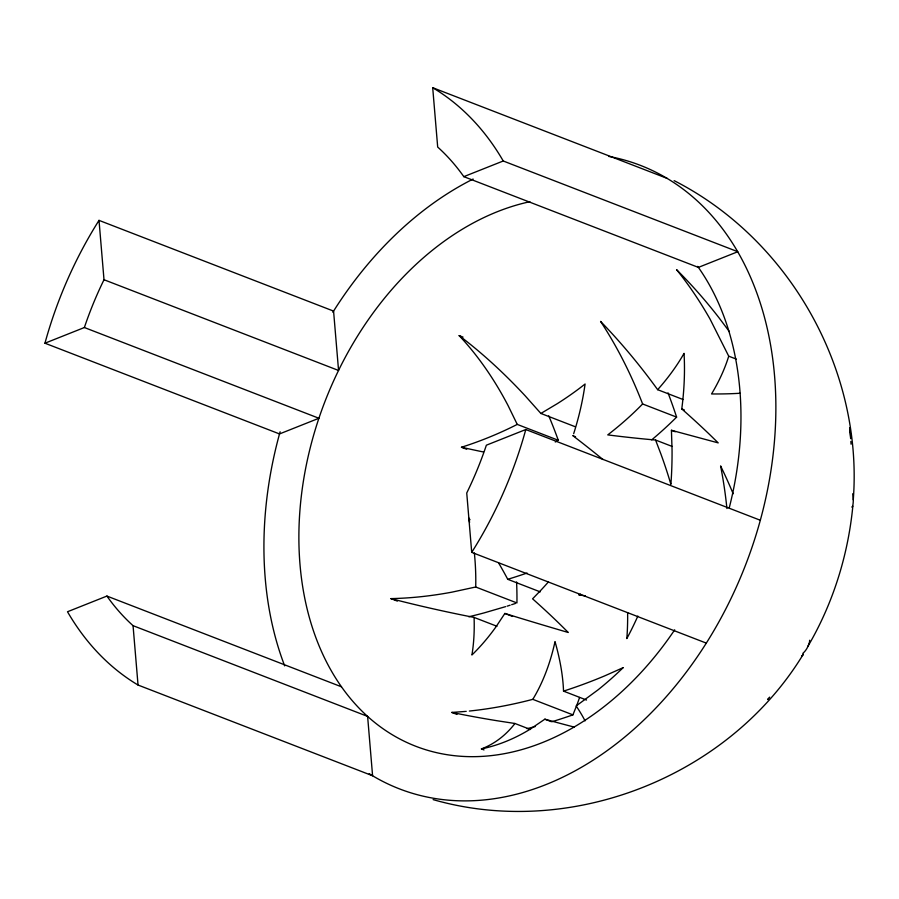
<?xml version="1.0" encoding="UTF-8"?>
<svg xmlns="http://www.w3.org/2000/svg" width="899" height="899" viewBox="0 0 899 899"><rect width="100%" height="100%" fill="white"/><g stroke="black" fill="none" stroke-linecap="round" stroke-linejoin="round"><path stroke-width="1.35" d="M853.275 499.765C863.209 370.197 789.895 239.64 674.138 180.643M852.69 493.753A286.174 70.055 36.5 0 1 852.848 505.103L852.848 506.058C848.094 555.189 833.036 603.409 808.077 646.055M602.948 459.501A288.523 70.628 36.5 0 0 575.405 437.644L573.034 435.655M552.11 721.672A326.809 182.722 -24 0 0 572.921 714.862L576.787 705.266A297.636 178.384 73.1 0 0 579.574 697.467M852.803 506.159L852.409 506.631A326.202 19.598 17.5 0 1 851.724 507.036M548.412 581.911A258.485 177.294 -61 0 1 541.198 589.901L532.579 598.824A245.618 60.121 36.5 0 1 568.235 632.48A262.868 15.789 17.5 0 1 504.867 613.455L496.057 626.727A230.717 155.707 -84.8 0 1 471.919 654.989A186.318 103.655 65.9 0 0 474.076 617.422A270.577 47.613 10.3 0 1 390.919 598.61A277.622 155.212 -24 0 0 451.939 592.149L475.706 587.002L516.936 602.948A254.012 152.234 73.1 0 0 516.577 581.934M803.009 654.719C728.482 776.893 570.764 839.127 433.127 799.616M530.455 729.494L514.947 723.493L513.307 725.549A232.481 129.344 65.9 0 1 481.414 748.923L484.01 749.923M642.616 403.966A285.893 171.349 73.1 0 0 600.566 321.381A285.994 128.254 53 0 1 657.652 389.683L660.473 386.469A244.056 134.187 -22.6 0 0 684.049 353.363A277.836 190.566 -61 0 1 681.768 408.933A274.038 67.077 36.5 0 1 709.626 434.52L718.211 442.892L671.429 430.284L672.047 449.657A283.387 191.262 -84.8 0 1 670.89 484.347A287.523 159.966 65.9 0 0 660.889 453.973L655.562 440.027A269.127 47.366 10.3 0 1 607.758 434.891A243.91 136.367 -24 0 0 642.616 403.966L676.61 417.114A296.513 165.776 -24 0 1 651.708 439.869M574.146 727.066A194.015 11.653 17.5 0 1 544.861 719.189L530.118 729.224A279.904 188.902 -84.8 0 1 481.414 748.923M463.052 337.114L459.164 335.619A278.207 124.77 53 0 1 525.117 395.762L540.883 413.45L557.369 403.617A211.186 116.117 -22.6 0 0 585.08 384.019A230.785 158.291 -61 0 1 573.663 433.711M623.007 667.732L604.634 675.902A278.578 153.167 -22.6 0 1 563.527 691.129A234.167 105.014 53 0 0 555.02 641.616A245.27 146.998 73.1 0 1 532.804 699.343A279.96 156.527 -24 0 1 469.379 711.042M44.95 343.204L84.371 327.528L318.92 418.26L279.51 433.936L44.95 343.204A334.226 242.157 -68.9 0 1 99.014 220.367L333.574 311.099L338.563 370.467L104.003 279.735L99.014 220.367M463.817 176.653L503.238 160.988L737.798 251.72L698.377 267.396L463.817 176.653A288.579 209.085 -68.9 0 0 437.689 147.054L432.7 87.697L667.26 178.429M106.914 596.071L67.504 611.747A334.226 242.157 -68.9 0 0 138.041 685.038L372.591 775.77L367.612 716.402L133.052 625.67A288.579 209.085 -68.9 0 1 106.914 596.071L341.474 686.802M760.34 520.263L525.791 429.531L486.37 445.196A288.579 209.085 -68.9 0 1 466.738 493L471.717 552.357L706.277 643.1M515.43 603.454L511.655 604.701M510.149 605.196L507.126 606.162M505.609 606.634L484.359 612.826A324.809 181.598 -24 0 1 468.829 616.759M466.21 711.356L465.637 711.412M465.064 711.469L451.826 712.424L457.007 714.435M514.947 723.493L496.506 720.65A194.622 34.252 10.3 0 1 461.805 714.435L451.826 712.424M729.415 331.664L718.897 317.639A235.212 105.486 53 0 0 676.599 269.7A273.105 163.685 73.1 0 1 710.075 319.134L728.729 356.184L736.371 359.139M657.652 389.683L683.094 399.527M681.768 408.933L684.296 409.91M671.429 430.284L675.273 431.767M655.562 440.027L672.205 446.466M540.883 413.45L575.225 426.733M572.989 435.79L575.551 436.779M466.682 449.253L461.479 447.241A208.568 116.612 -24 0 0 517.251 424.407L558.29 440.274A268.205 149.953 -24 0 1 555.279 442.005M498.743 563.179A221.817 99.474 53 0 1 507.744 579.304L540.254 591.879M504.867 613.455L512.554 616.433M474.076 617.422L496.967 626.277M390.919 598.61L397.369 601.105M563.527 691.129L586.508 700.029M532.804 699.343L572.921 714.862M544.861 719.189L551.334 721.683M517.251 424.407L508.025 405.471A240.303 144.02 73.1 0 0 459.164 335.619M133.052 625.67L138.041 685.038M849.948 432.059L849.78 427.609L850.645 438.667M850.859 441.431L851.072 444.196M608.724 156.404A334.226 242.157 -68.9 0 1 745.586 564.92A334.226 242.157 -68.9 0 1 369.186 773.679M284.668 665.878A334.226 242.157 -68.9 0 1 280.106 431.767M332.832 312.279A334.226 242.157 -68.9 0 1 473.132 179.047M432.7 87.697A334.226 242.157 -68.9 0 1 503.238 160.988M525.791 429.531A334.226 242.157 -68.9 0 1 471.717 552.357M84.371 327.528A288.579 209.085 -68.9 0 1 104.003 279.735M697.658 266.374A288.579 209.085 -68.9 0 1 729.224 507.901M674.699 629.817A288.579 209.085 -68.9 0 1 313.459 630.84A288.579 209.085 -68.9 0 1 529.893 201.702M548.761 415.855A293.557 175.934 73.1 0 1 558.29 440.274M483.482 451.995A280.443 49.355 10.3 0 1 461.479 447.241M469.615 522.353A189.992 113.87 73.1 0 0 468.671 517.959A221.817 99.474 53 0 1 470.008 519.757M474.357 552.93A189.992 113.87 73.1 0 1 475.706 587.002M527.05 573.023A279.106 153.459 -22.6 0 1 507.744 579.304M535.433 726.482A326.809 182.722 -24 0 1 527.106 728.673M623.086 667.721A288.579 197.926 -61 0 1 597.914 689.949L576.158 705.94A220.143 53.884 36.5 0 1 585.058 720.874M809.201 642.673A332.697 81.438 36.5 0 1 802.818 653.404A323.426 19.43 17.5 0 1 801.582 655.854M809.684 640.245A332.697 81.438 36.5 0 1 809.46 641.481M769.679 697.13A283.039 191.026 -84.8 0 1 767.712 699.591A319.965 178.024 65.9 0 0 768.578 698.377M849.78 427.609A282.915 194.049 -61 0 1 850.701 437.914M726.909 508.508A286.792 171.878 73.1 0 0 720.582 465.929A283.028 126.928 53 0 1 733.168 493.776M637.852 616.073A283.275 191.184 -84.8 0 1 626.828 638.582A273.251 152.032 65.9 0 0 627.626 612.612M585.238 595.779A282.578 49.726 10.3 0 1 578.787 594.958A286.523 160.191 -24 0 0 580.608 594.115M668.024 392.874A331.911 198.926 73.1 0 1 676.61 417.114M728.729 356.184A266.913 149.234 -24 0 1 711.559 393.953A246.933 43.455 10.3 0 0 740.023 393.256"/></g></svg>
